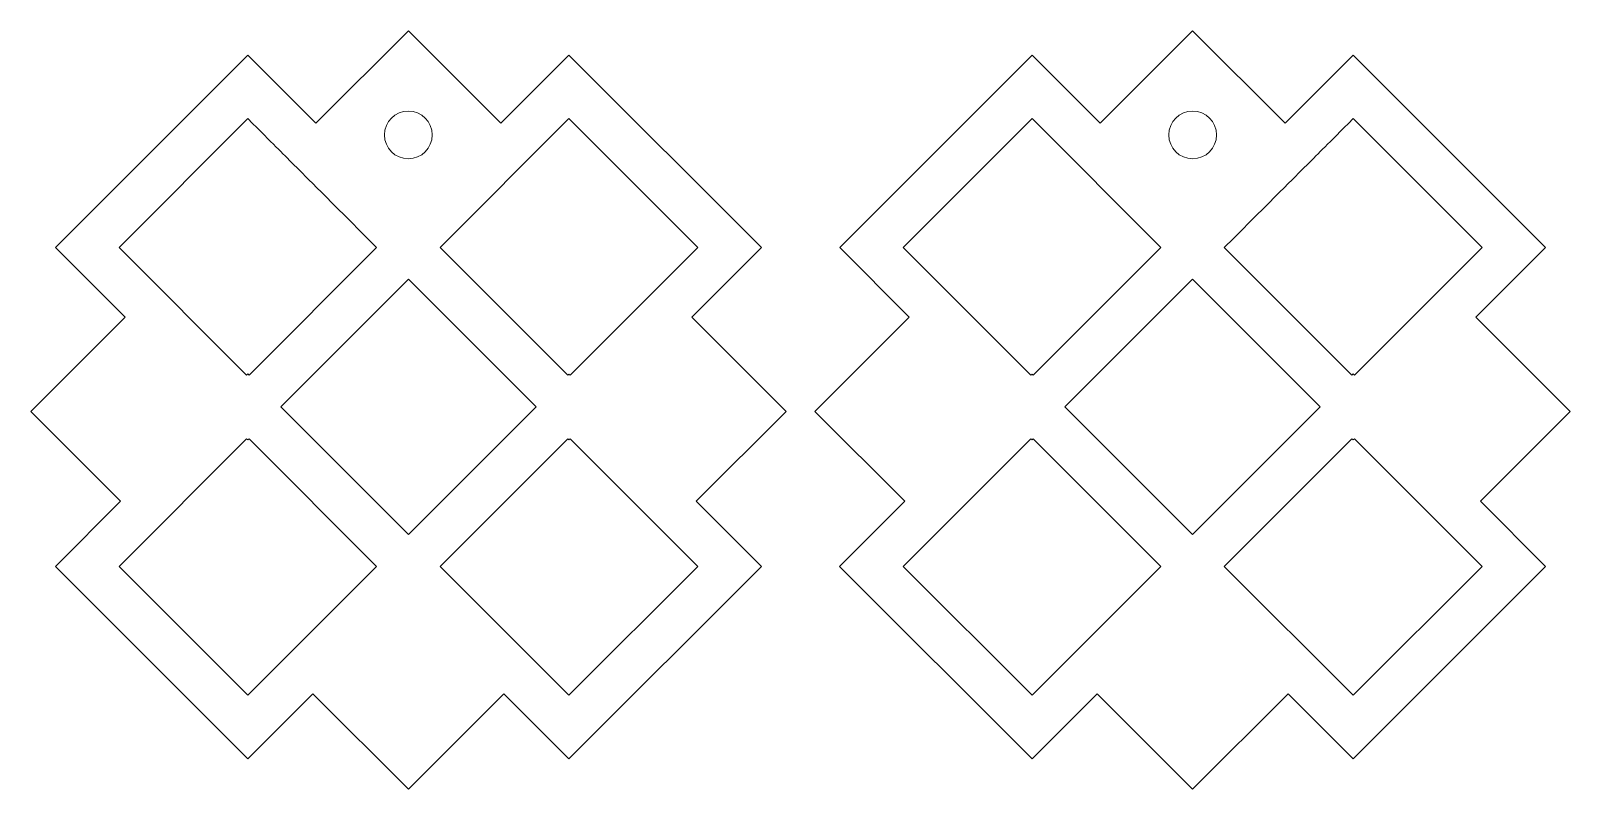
# Model space of a CAD drawing. Header units: inches. Extents: x 8 to 282, y 7 to 142.
import ezdxf

# ---------------------------------------------------------------- set-up
doc = ezdxf.new("R2010")
doc.units = ezdxf.units.IN
doc.header["$MEASUREMENT"] = 0
doc.layers.add('_U+0421_U+043B_U+043E_U+0439 1', color=7, linetype='Continuous')

msp = doc.modelspace()

# ---------------------------------------------------------------- linework, layer by layer
at = {"layer": '_U+0421_U+043B_U+043E_U+0439 1', "color": 1, "lineweight": 9, "true_color": 0xff0000}
for points in [[(142.6, 73.86), (125.81, 90.65), (138.2, 103.04), (103.94, 137.29), (91.81, 125.15), (75.35, 141.62), (58.88, 125.15), (46.75, 137.29), (12.49, 103.04), (24.88, 90.65), (8.09, 73.86), (24.09, 57.86), (12.49, 46.27), (46.75, 12.02), (58.34, 23.61), (75.35, 6.61), (92.35, 23.61), (103.94, 12.02), (138.2, 46.27), (126.6, 57.87), (142.6, 73.86)], [(163.74, 57.86), (152.14, 46.27), (186.4, 12.02), (197.99, 23.61), (215, 6.61), (232, 23.61), (243.59, 12.02), (277.85, 46.27), (266.25, 57.86), (282.25, 73.86), (265.46, 90.65), (277.85, 103.04), (243.59, 137.29), (231.46, 125.15), (215, 141.62), (198.54, 125.15), (186.4, 137.29), (152.15, 103.04), (164.53, 90.65), (147.75, 73.86), (163.74, 57.86)], [(103.94, 125.98), (126.88, 103.04), (104.16, 80.31), (103.94, 80.52), (103.73, 80.31), (81, 103.04), (103.94, 125.98)], [(209.34, 103.04), (186.61, 80.31), (186.4, 80.52), (186.18, 80.31), (163.46, 103.04), (186.4, 125.98), (209.34, 103.04)], [(46.75, 23.33), (23.81, 46.27), (46.53, 69), (46.75, 68.78), (46.96, 69), (69.69, 46.27), (46.75, 23.33)], [(126.88, 46.27), (103.94, 23.33), (81, 46.27), (103.73, 69), (103.94, 68.78), (104.16, 69), (126.88, 46.27)], [(186.18, 69), (186.4, 68.78), (186.61, 69), (209.34, 46.27), (186.4, 23.33), (163.46, 46.27), (186.18, 69)], [(220.65, 46.27), (243.38, 69), (243.59, 68.78), (243.81, 69), (266.54, 46.27), (243.59, 23.33), (220.65, 46.27)]]:
    msp.add_lwpolyline(points, dxfattribs=at)
for points, knots in [([(75.33, 127.33), (77.68, 127.33), (79.58, 125.43), (79.58, 123.08), (79.58, 120.74), (77.68, 118.83), (75.33, 118.83), (72.98, 118.83), (71.08, 120.74), (71.08, 123.08), (71.08, 125.43), (72.98, 127.33), (75.33, 127.33)], [0, 0, 0, 0, 1, 1, 1, 2, 2, 2, 3, 3, 3, 4, 4, 4, 4]), ([(219.26, 123.08), (219.26, 120.74), (217.36, 118.83), (215.01, 118.83), (212.66, 118.83), (210.76, 120.74), (210.76, 123.08), (210.76, 125.43), (212.66, 127.33), (215.01, 127.33), (217.36, 127.33), (219.26, 125.43), (219.26, 123.08)], [0, 0, 0, 0, 1, 1, 1, 2, 2, 2, 3, 3, 3, 4, 4, 4, 4]), ([(23.81, 103.04), (23.81, 103.04), (46.75, 125.98), (46.75, 125.98), (56.1, 116.62), (51.77, 120.95), (69.69, 103.04), (69.69, 103.04), (46.96, 80.31), (46.96, 80.31), (46.96, 80.31), (46.75, 80.53), (46.75, 80.53), (46.75, 80.53), (46.53, 80.31), (46.53, 80.31), (46.53, 80.31), (23.81, 103.04), (23.81, 103.04)], [0, 0, 0, 0, 1, 1, 1, 2, 2, 2, 3, 3, 3, 4, 4, 4, 5, 5, 5, 6, 6, 6, 6]), ([(243.81, 80.31), (243.81, 80.31), (243.6, 80.53), (243.6, 80.53), (243.6, 80.53), (243.38, 80.31), (243.38, 80.31), (243.38, 80.31), (220.65, 103.04), (220.65, 103.04), (238.57, 120.95), (234.24, 116.62), (243.6, 125.98), (243.6, 125.98), (266.54, 103.04), (266.54, 103.04), (266.54, 103.04), (243.81, 80.31), (243.81, 80.31)], [0, 0, 0, 0, 1, 1, 1, 2, 2, 2, 3, 3, 3, 4, 4, 4, 5, 5, 5, 6, 6, 6, 6]), ([(52.62, 74.65), (52.62, 74.65), (75.35, 97.38), (75.35, 97.38), (75.35, 97.38), (75.35, 97.38), (75.35, 97.38), (75.35, 97.38), (75.35, 97.38), (75.35, 97.38), (75.35, 97.38), (98.07, 74.65), (98.07, 74.65), (98.07, 74.65), (75.35, 51.93), (75.35, 51.93), (75.35, 51.93), (52.62, 74.65), (52.62, 74.65)], [0, 0, 0, 0, 1, 1, 1, 2, 2, 2, 3, 3, 3, 4, 4, 4, 5, 5, 5, 6, 6, 6, 6]), ([(215, 51.93), (215, 51.93), (192.27, 74.65), (192.27, 74.65), (192.27, 74.65), (215, 97.38), (215, 97.38), (215, 97.38), (215, 97.38), (215, 97.38), (215, 97.38), (215, 97.38), (215, 97.38), (215, 97.38), (237.72, 74.65), (237.72, 74.65), (237.72, 74.65), (215, 51.93), (215, 51.93)], [0, 0, 0, 0, 1, 1, 1, 2, 2, 2, 3, 3, 3, 4, 4, 4, 5, 5, 5, 6, 6, 6, 6])]:
    msp.add_open_spline(points, degree=3, knots=knots, dxfattribs=at)

doc.saveas('drawing.dxf')
